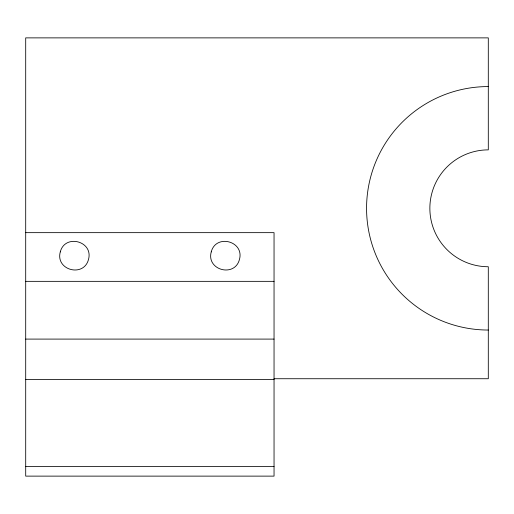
<?xml version="1.0" encoding="UTF-8"?>
<svg xmlns="http://www.w3.org/2000/svg" width="514" height="514" viewBox="0 0 514 514"><rect width="100%" height="100%" fill="white"/><g stroke="black" fill="none" stroke-linecap="round" stroke-linejoin="round"><path stroke-width="0.77" d="M25.7 232.656L274.046 232.656L274.046 476.125L25.7 476.125L25.7 37.875L488.3 37.875L488.3 149.87A58.435 58.435 0 0 0 429.865 208.305A58.435 58.435 0 0 0 488.3 266.74L488.3 378.734L274.046 378.734M25.7 281.344L274.046 281.344M25.7 339.092L274.046 339.092M25.7 379.422L274.046 379.422M25.7 466.384L274.046 466.384M488.3 330.039A121.734 121.734 0 0 1 366.566 208.305A121.734 121.734 0 0 1 488.3 86.57M60.286 251.892C55.191 270.165 83.782 277.823 88.504 259.454C93.599 241.182 65.008 233.523 60.286 251.892M211.241 251.892C206.14 270.165 234.737 277.823 239.46 259.454C244.555 241.182 215.964 233.523 211.241 251.892"/></g></svg>
